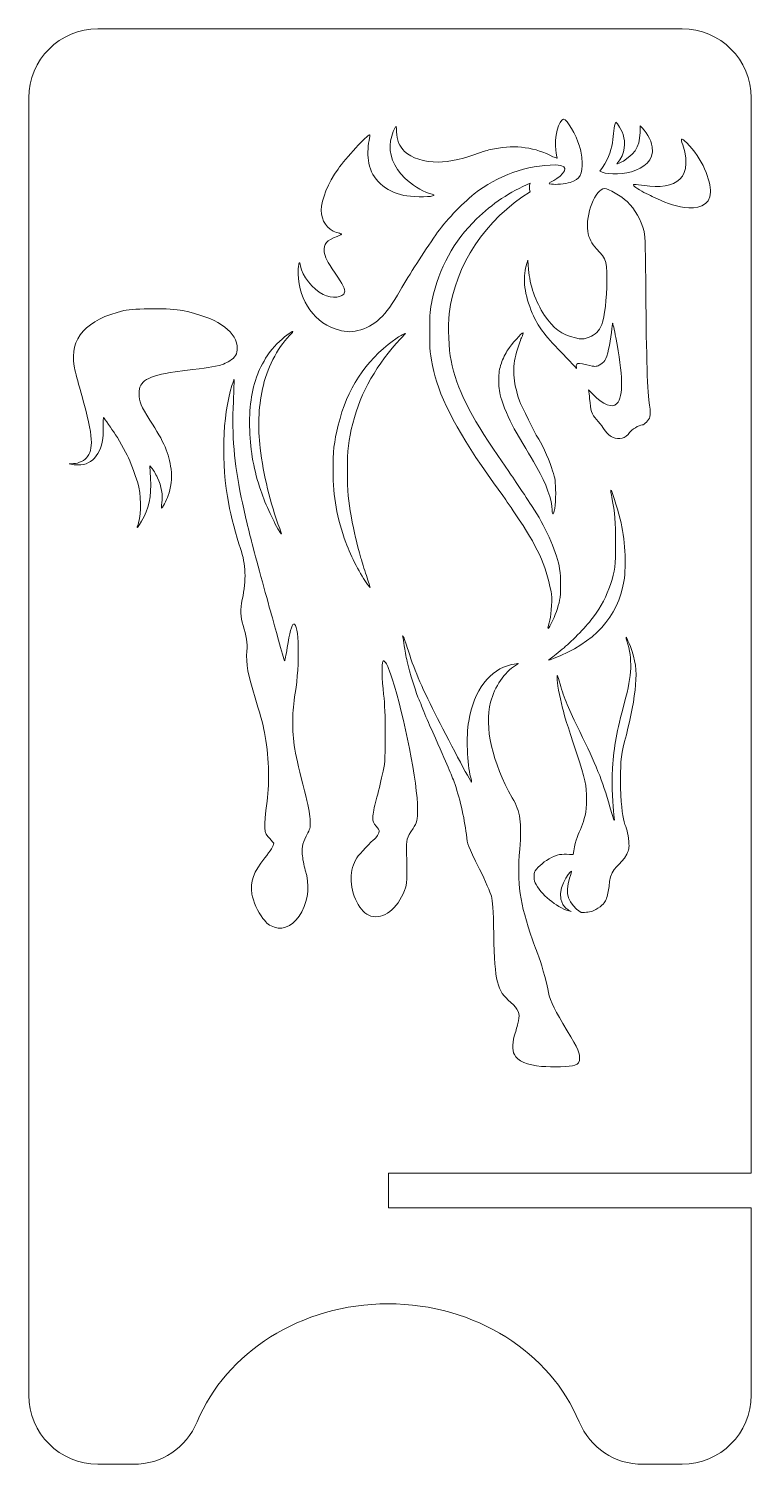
# Model space of a CAD drawing. Header units: millimetres. Extents: x -328 to 276, y -219 to 45.
# Drawn here: x -241.1 to -157.6, y -121.2 to 44.8 of the extents above; entities that cross this region are included whole.
import ezdxf

# ---------------------------------------------------------------- set-up
doc = ezdxf.new("R2010")
doc.units = ezdxf.units.MM
doc.header["$MEASUREMENT"] = 0
doc.layers.add('layer 1', color=7, linetype='Continuous')

msp = doc.modelspace()

# ---------------------------------------------------------------- linework, layer by layer
at = {"layer": 'layer 1', "color": 250, "lineweight": 9}
for points, knots in [([(-233.1136, 44.7682), (-210.6167, 44.7682), (-188.1204, 44.7682), (-165.6236, 44.7682), (-165.6236, 44.7682), (-161.2174, 44.7682), (-157.6236, 41.1744), (-157.6236, 36.7682), (-157.6236, 36.7682), (-157.6236, 36.7682), (-157.6236, -87.5432), (-157.6236, -87.5432), (-157.6236, -87.5432), (-157.6236, -87.5432), (-199.5486, -87.5432), (-199.5486, -87.5432), (-199.5486, -87.5432), (-199.5486, -87.5432), (-199.5486, -91.5432), (-199.5486, -91.5432), (-199.5486, -91.5432), (-199.5486, -91.5432), (-157.6236, -91.5432), (-157.6236, -91.5432), (-157.6236, -91.5432), (-157.6236, -98.7555), (-157.6236, -105.9679), (-157.6236, -113.1802), (-157.6236, -113.1802), (-157.6236, -117.5864), (-161.2174, -121.1802), (-165.6236, -121.1802), (-165.6236, -121.1802), (-165.6236, -121.1802), (-170.1313, -121.1802), (-170.1313, -121.1802), (-170.1313, -121.1802), (-173.4274, -121.1802), (-176.2423, -119.3055), (-177.5129, -116.2641), (-177.5129, -116.2641), (-180.8385, -108.3039), (-189.4648, -102.6313), (-199.5836, -102.6313), (-199.5836, -102.6313), (-209.7024, -102.6313), (-218.3287, -108.3039), (-221.6543, -116.2641), (-221.6543, -116.2641), (-222.9249, -119.3055), (-225.7398, -121.1802), (-229.0359, -121.1802), (-229.0359, -121.1802), (-229.0359, -121.1802), (-233.1136, -121.1802), (-233.1136, -121.1802), (-233.1136, -121.1802), (-237.5198, -121.1802), (-241.1136, -117.5864), (-241.1136, -113.1802), (-241.1136, -113.1802), (-241.1136, -63.1998), (-241.1136, -13.2154), (-241.1136, 36.7682), (-241.1136, 36.7682), (-241.1136, 41.1744), (-237.5198, 44.7682), (-233.1136, 44.7682)], [0, 0, 0, 0, 0.05555556, 0.05555556, 0.05555556, 0.05555556, 0.11111111, 0.11111111, 0.11111111, 0.11111111, 0.16666667, 0.16666667, 0.16666667, 0.16666667, 0.22222222, 0.22222222, 0.22222222, 0.22222222, 0.27777778, 0.27777778, 0.27777778, 0.27777778, 0.33333333, 0.33333333, 0.33333333, 0.33333333, 0.38888889, 0.38888889, 0.38888889, 0.38888889, 0.44444444, 0.44444444, 0.44444444, 0.44444444, 0.5, 0.5, 0.5, 0.5, 0.55555556, 0.55555556, 0.55555556, 0.55555556, 0.61111111, 0.61111111, 0.61111111, 0.61111111, 0.66666667, 0.66666667, 0.66666667, 0.66666667, 0.72222222, 0.72222222, 0.72222222, 0.72222222, 0.77777778, 0.77777778, 0.77777778, 0.77777778, 0.83333333, 0.83333333, 0.83333333, 0.83333333, 0.88888889, 0.88888889, 0.88888889, 0.88888889, 1, 1, 1, 1]), ([(-180.2333, 29.0224), (-183.5394, 29.0145), (-186.9695, 27.7901), (-189.6362, 25.6657), (-189.6362, 25.6657), (-191.1121, 24.4901), (-193.0215, 22.4608), (-194.0743, 20.949), (-194.0743, 20.949), (-195.5237, 18.8679), (-197.116, 16.371), (-198.1908, 14.4939), (-198.1908, 14.4939), (-199.884, 11.5366), (-201.1241, 10.3666), (-203.0903, 9.871), (-203.0903, 9.871), (-203.938, 9.6572), (-204.6821, 9.7143), (-205.7107, 10.072), (-205.7107, 10.072), (-208.4131, 11.0119), (-210.1247, 13.8102), (-209.9649, 17.0272), (-209.9649, 17.0272), (-209.9258, 17.812), (-209.799, 17.9608), (-209.6994, 17.3383), (-209.6994, 17.3383), (-209.5156, 16.1889), (-208.3067, 14.6674), (-207.0967, 14.0627), (-207.0967, 14.0627), (-206.0316, 13.5305), (-204.7762, 13.6566), (-204.6117, 14.3122), (-204.6117, 14.3122), (-204.53, 14.6373), (-204.7758, 15.1271), (-205.7226, 16.5268), (-205.7226, 16.5268), (-206.6391, 17.8817), (-206.8867, 18.3754), (-206.9599, 18.9931), (-206.9599, 18.9931), (-207.0654, 19.8838), (-206.7158, 20.3011), (-205.4875, 20.7504), (-205.4875, 20.7504), (-205.1108, 20.8882), (-204.8995, 21.0131), (-204.9904, 21.0441), (-204.9904, 21.0441), (-205.0775, 21.0738), (-205.3229, 21.1516), (-205.5358, 21.2171), (-205.5358, 21.2171), (-206.622, 21.5506), (-207.3108, 22.5481), (-207.3108, 23.7876), (-207.3108, 23.7876), (-207.3108, 24.9884), (-206.4983, 26.9889), (-205.3765, 28.5505), (-205.3765, 28.5505), (-204.5006, 29.7696), (-201.9806, 32.5049), (-201.7332, 32.5049), (-201.7332, 32.5049), (-201.6828, 32.5049), (-201.7053, 32.2083), (-201.783, 31.8457), (-201.783, 31.8457), (-201.9534, 31.0515), (-201.9702, 29.9957), (-201.8249, 29.2234), (-201.8249, 29.2234), (-201.4797, 27.3897), (-199.909, 25.947), (-197.7627, 25.4924), (-197.7627, 25.4924), (-196.9952, 25.3298), (-194.906, 25.2933), (-194.4434, 25.4344), (-194.4434, 25.4344), (-194.1568, 25.5219), (-194.176, 25.5351), (-194.918, 25.7627), (-194.918, 25.7627), (-195.7065, 26.0045), (-196.8855, 26.7527), (-197.6532, 27.4983), (-197.6532, 27.4983), (-198.9547, 28.7623), (-199.5591, 30.3477), (-199.3021, 31.8236), (-199.3021, 31.8236), (-199.1911, 32.4609), (-198.8045, 33.4543), (-198.6676, 33.454), (-198.6676, 33.454), (-198.6357, 33.454), (-198.6068, 33.1811), (-198.6035, 32.8476), (-198.6035, 32.8476), (-198.5939, 31.9047), (-198.2978, 31.1771), (-197.6836, 30.5881), (-197.6836, 30.5881), (-196.8829, 29.8204), (-195.4018, 29.3463), (-193.7927, 29.3427), (-193.7927, 29.3427), (-192.6206, 29.3399), (-190.4374, 29.8296), (-189.1383, 30.3865), (-189.1383, 30.3865), (-188.8943, 30.4911), (-188.2676, 30.6763), (-187.7457, 30.7981), (-187.7457, 30.7981), (-185.2842, 31.3723), (-182.9508, 31.1511), (-180.9129, 30.1503), (-180.9129, 30.1503), (-180.3578, 29.8777), (-180.009, 29.7551), (-180.0434, 29.8447), (-180.0434, 29.8447), (-180.0749, 29.9269), (-180.151, 30.318), (-180.2124, 30.7137), (-180.2124, 30.7137), (-180.4349, 32.1475), (-179.8893, 34.2979), (-179.3031, 34.2979), (-179.3031, 34.2979), (-178.9268, 34.2979), (-177.882, 32.5285), (-177.4658, 31.1866), (-177.4658, 31.1866), (-177.3399, 30.7805), (-177.2096, 30.0104), (-177.1763, 29.4753), (-177.1763, 29.4753), (-177.0812, 27.9485), (-177.4085, 27.356), (-178.5401, 27.0063), (-178.5401, 27.0063), (-179.092, 26.8357), (-180.2415, 26.7259), (-180.6899, 26.8009), (-180.6899, 26.8009), (-180.6899, 26.8009), (-180.9643, 26.8468), (-180.9643, 26.8468), (-180.9643, 26.8468), (-180.9083, 27.0498), (-180.6318, 27.1218), (-180.4538, 27.2173), (-180.4538, 27.2173), (-179.4489, 27.7564), (-178.2442, 29.0271), (-180.2333, 29.0224)], [0, 0, 0, 0, 0.02380952, 0.02380952, 0.02380952, 0.02380952, 0.04761905, 0.04761905, 0.04761905, 0.04761905, 0.07142857, 0.07142857, 0.07142857, 0.07142857, 0.0952381, 0.0952381, 0.0952381, 0.0952381, 0.11904762, 0.11904762, 0.11904762, 0.11904762, 0.14285714, 0.14285714, 0.14285714, 0.14285714, 0.16666667, 0.16666667, 0.16666667, 0.16666667, 0.19047619, 0.19047619, 0.19047619, 0.19047619, 0.21428571, 0.21428571, 0.21428571, 0.21428571, 0.23809524, 0.23809524, 0.23809524, 0.23809524, 0.26190476, 0.26190476, 0.26190476, 0.26190476, 0.28571429, 0.28571429, 0.28571429, 0.28571429, 0.30952381, 0.30952381, 0.30952381, 0.30952381, 0.33333333, 0.33333333, 0.33333333, 0.33333333, 0.35714286, 0.35714286, 0.35714286, 0.35714286, 0.38095238, 0.38095238, 0.38095238, 0.38095238, 0.4047619, 0.4047619, 0.4047619, 0.4047619, 0.42857143, 0.42857143, 0.42857143, 0.42857143, 0.45238095, 0.45238095, 0.45238095, 0.45238095, 0.47619048, 0.47619048, 0.47619048, 0.47619048, 0.5, 0.5, 0.5, 0.5, 0.52380952, 0.52380952, 0.52380952, 0.52380952, 0.54761905, 0.54761905, 0.54761905, 0.54761905, 0.57142857, 0.57142857, 0.57142857, 0.57142857, 0.5952381, 0.5952381, 0.5952381, 0.5952381, 0.61904762, 0.61904762, 0.61904762, 0.61904762, 0.64285714, 0.64285714, 0.64285714, 0.64285714, 0.66666667, 0.66666667, 0.66666667, 0.66666667, 0.69047619, 0.69047619, 0.69047619, 0.69047619, 0.71428571, 0.71428571, 0.71428571, 0.71428571, 0.73809524, 0.73809524, 0.73809524, 0.73809524, 0.76190476, 0.76190476, 0.76190476, 0.76190476, 0.78571429, 0.78571429, 0.78571429, 0.78571429, 0.80952381, 0.80952381, 0.80952381, 0.80952381, 0.83333333, 0.83333333, 0.83333333, 0.83333333, 0.85714286, 0.85714286, 0.85714286, 0.85714286, 0.88095238, 0.88095238, 0.88095238, 0.88095238, 0.9047619, 0.9047619, 0.9047619, 0.9047619, 0.92857143, 0.92857143, 0.92857143, 0.92857143, 0.95238095, 0.95238095, 0.95238095, 0.95238095, 1, 1, 1, 1]), ([(-175.1269, 28.2861), (-173.2456, 30.5313), (-173.7371, 32.9496), (-173.2887, 33.9815), (-173.2887, 33.9815), (-173.2685, 34.0279), (-171.0856, 31.6583), (-173.1408, 29.1321), (-173.1408, 29.1321), (-173.1133, 29.1321), (-172.7781, 29.2724), (-172.3958, 29.4439), (-172.3958, 29.4439), (-170.7349, 30.6199), (-170.4498, 31.3075), (-170.449, 33.5482), (-170.449, 33.5482), (-169.8523, 32.9771), (-169.1776, 31.9276), (-169.0668, 31.1198), (-169.0668, 31.1198), (-168.6274, 27.9126), (-173.9044, 27.5928), (-175.1269, 28.2861)], [0, 0, 0, 0, 0.14285714, 0.14285714, 0.14285714, 0.14285714, 0.28571429, 0.28571429, 0.28571429, 0.28571429, 0.42857143, 0.42857143, 0.42857143, 0.42857143, 0.57142857, 0.57142857, 0.57142857, 0.57142857, 0.71428571, 0.71428571, 0.71428571, 0.71428571, 1, 1, 1, 1]), ([(-165.3248, 24.0889), (-166.6571, 24.2741), (-167.7272, 24.7432), (-168.9172, 25.295), (-168.9172, 25.295), (-169.6827, 25.6499), (-172.4651, 27.0537), (-170.6388, 26.7281), (-170.6388, 26.7281), (-167.0793, 26.0935), (-164.0925, 26.8272), (-165.5369, 31.3383), (-165.5369, 31.3383), (-165.8494, 32.1121), (-165.7305, 32.2061), (-165.081, 31.5816), (-165.081, 31.5816), (-163.2479, 29.8191), (-162.3189, 27.1696), (-162.3189, 25.8634), (-162.3189, 25.8634), (-162.3189, 24.2512), (-164.0392, 23.91), (-165.3248, 24.0889)], [0, 0, 0, 0, 0.14285714, 0.14285714, 0.14285714, 0.14285714, 0.28571429, 0.28571429, 0.28571429, 0.28571429, 0.42857143, 0.42857143, 0.42857143, 0.42857143, 0.57142857, 0.57142857, 0.57142857, 0.57142857, 0.71428571, 0.71428571, 0.71428571, 0.71428571, 1, 1, 1, 1]), ([(-181.1228, -24.4753), (-181.1228, -24.4318), (-181.0246, -24.0402), (-180.9076, -23.6051), (-180.9076, -23.6051), (-180.7037, -22.8473), (-180.6132, -20.957), (-180.7498, -20.3074), (-180.7498, -20.3074), (-181.4401, -17.0239), (-182.2921, -15.1749), (-184.892, -11.3179), (-184.892, -11.3179), (-185.5567, -10.3317), (-186.2033, -9.382), (-186.3288, -9.2074), (-186.3288, -9.2074), (-186.3288, -9.2074), (-187.3931, -7.7308), (-187.3931, -7.7308), (-187.3931, -7.7308), (-191.3308, -2.2717), (-193.6061, 1.9724), (-194.2909, 5.1354), (-194.2909, 5.1354), (-194.7517, 7.2644), (-194.7837, 7.5692), (-194.7829, 9.8289), (-194.7829, 9.8289), (-194.7829, 11.9114), (-194.7582, 12.2063), (-194.4898, 13.4419), (-194.4898, 13.4419), (-193.6936, 17.1062), (-192.0068, 20.182), (-189.366, 22.7848), (-189.366, 22.7848), (-187.6191, 24.5065), (-185.4646, 25.9364), (-183.1782, 26.906), (-183.1782, 26.906), (-183.2859, 26.586), (-183.3047, 26.2503), (-183.1813, 25.9142), (-183.1813, 25.9142), (-188.2977, 22.7394), (-191.8718, 17.3995), (-192.5223, 11.8274), (-192.5223, 11.8274), (-192.6916, 10.3778), (-192.59, 7.6706), (-192.3188, 6.4011), (-192.3188, 6.4011), (-191.6231, 3.1445), (-190.0916, 0.0362), (-186.9145, -4.5678), (-186.9145, -4.5678), (-186.9145, -4.5678), (-185.6299, -6.4304), (-185.6299, -6.4304), (-185.6299, -6.4304), (-185.093, -7.2101), (-183.0227, -10.3159), (-182.6532, -10.896), (-182.6532, -10.896), (-181.2623, -13.0798), (-180.0291, -15.9733), (-179.7656, -17.6711), (-179.7656, -17.6711), (-179.6161, -18.6353), (-179.6151, -20.5839), (-179.7656, -21.306), (-179.7656, -21.306), (-179.9194, -22.052), (-180.3079, -23.1345), (-180.7026, -23.9164), (-180.7026, -23.9164), (-180.9985, -24.5026), (-181.131, -24.678), (-181.1246, -24.4753), (-181.1246, -24.4753), (-181.1246, -24.4753), (-181.1228, -24.4753), (-181.1228, -24.4753)], [0, 0, 0, 0, 0.04545455, 0.04545455, 0.04545455, 0.04545455, 0.09090909, 0.09090909, 0.09090909, 0.09090909, 0.13636364, 0.13636364, 0.13636364, 0.13636364, 0.18181818, 0.18181818, 0.18181818, 0.18181818, 0.22727273, 0.22727273, 0.22727273, 0.22727273, 0.27272727, 0.27272727, 0.27272727, 0.27272727, 0.31818182, 0.31818182, 0.31818182, 0.31818182, 0.36363636, 0.36363636, 0.36363636, 0.36363636, 0.40909091, 0.40909091, 0.40909091, 0.40909091, 0.45454545, 0.45454545, 0.45454545, 0.45454545, 0.5, 0.5, 0.5, 0.5, 0.54545455, 0.54545455, 0.54545455, 0.54545455, 0.59090909, 0.59090909, 0.59090909, 0.59090909, 0.63636364, 0.63636364, 0.63636364, 0.63636364, 0.68181818, 0.68181818, 0.68181818, 0.68181818, 0.72727273, 0.72727273, 0.72727273, 0.72727273, 0.77272727, 0.77272727, 0.77272727, 0.77272727, 0.81818182, 0.81818182, 0.81818182, 0.81818182, 0.86363636, 0.86363636, 0.86363636, 0.86363636, 0.90909091, 0.90909091, 0.90909091, 0.90909091, 1, 1, 1, 1]), ([(-173.6658, -2.4486), (-174.0492, -2.2827), (-174.3362, -1.9934), (-174.7738, -1.3316), (-174.7738, -1.3316), (-174.9151, -1.1179), (-175.2431, -0.704), (-175.5027, -0.4117), (-175.5027, -0.4117), (-176.0687, 0.2256), (-176.1828, 0.5744), (-176.2998, 2.0244), (-176.2998, 2.0244), (-176.3312, 2.4135), (-176.3655, 2.7407), (-176.422, 3.0379), (-176.422, 3.0379), (-176.2784, 2.8652), (-176.1297, 2.7011), (-175.9788, 2.5517), (-175.9788, 2.5517), (-174.6841, 1.2698), (-173.6788, 0.87), (-173.1543, 1.4284), (-173.1543, 1.4284), (-172.3935, 2.2382), (-172.4333, 4.8165), (-173.2718, 9.0561), (-173.2718, 9.0561), (-173.4577, 9.9959), (-173.6258, 10.7489), (-173.6453, 10.7293), (-173.6453, 10.7293), (-173.6648, 10.7098), (-173.7261, 10.2256), (-173.7815, 9.6534), (-173.7815, 9.6534), (-173.9091, 8.3348), (-174.2613, 6.8609), (-174.5538, 6.4215), (-174.5538, 6.4215), (-174.6782, 6.2346), (-174.9657, 5.9908), (-175.1926, 5.8796), (-175.1926, 5.8796), (-175.6019, 5.6792), (-175.6134, 5.6794), (-176.6114, 5.9059), (-176.6114, 5.9059), (-177.4733, 6.1016), (-177.6387, 6.1131), (-177.765, 5.9868), (-177.765, 5.9868), (-177.8534, 5.8984), (-177.86, 5.716), (-177.8034, 5.4745), (-177.8034, 5.4745), (-178.2402, 5.9723), (-178.8122, 6.5722), (-179.5662, 7.3503), (-179.5662, 7.3503), (-181.6407, 9.491), (-182.2244, 10.2792), (-182.9224, 11.8822), (-182.9224, 11.8822), (-183.8166, 13.936), (-184.0755, 15.9494), (-183.628, 17.37), (-183.628, 17.37), (-183.628, 17.37), (-183.4287, 18.0028), (-183.4287, 18.0028), (-183.4287, 18.0028), (-183.4287, 18.0028), (-183.3543, 16.9333), (-183.3543, 16.9333), (-183.3543, 16.9333), (-183.2295, 15.1414), (-182.5754, 13.262), (-181.5056, 11.6219), (-181.5056, 11.6219), (-180.5353, 10.1342), (-179.5402, 9.4111), (-177.9353, 9.0275), (-177.9353, 9.0275), (-177.244, 8.8622), (-177.155, 8.8621), (-176.591, 9.0259), (-176.591, 9.0259), (-175.9042, 9.2256), (-175.3278, 9.6804), (-175.0355, 10.2534), (-175.0355, 10.2534), (-174.6577, 10.994), (-174.4019, 12.6619), (-174.3215, 14.9092), (-174.3215, 14.9092), (-174.2202, 17.7388), (-174.3255, 18.1357), (-175.4932, 19.3343), (-175.4932, 19.3343), (-176.1026, 19.9598), (-176.373, 20.4976), (-176.5104, 21.3578), (-176.5104, 21.3578), (-176.8157, 23.2692), (-175.6253, 26.282), (-174.5647, 26.282), (-174.5647, 26.282), (-174.1215, 26.282), (-172.6396, 25.4255), (-171.9767, 24.7863), (-171.9767, 24.7863), (-171.0067, 23.8508), (-170.3694, 22.7313), (-170.0062, 21.3249), (-170.0062, 21.3249), (-169.8877, 20.8661), (-169.8463, 19.411), (-169.8083, 14.3639), (-169.8083, 14.3639), (-169.7514, 6.7967), (-169.6157, 2.5347), (-169.3911, 1.2581), (-169.3911, 1.2581), (-169.2678, 0.557), (-169.2554, 0.2345), (-169.3398, -0.079), (-169.3398, -0.079), (-169.4527, -0.4983), (-169.9634, -1.0348), (-170.2497, -1.0348), (-170.2497, -1.0348), (-170.5784, -1.0348), (-171.4622, -1.5822), (-171.6869, -1.925), (-171.6869, -1.925), (-172.1298, -2.6006), (-172.8652, -2.7953), (-173.6658, -2.4488), (-173.6658, -2.4488), (-173.6658, -2.4488), (-173.6658, -2.4486), (-173.6658, -2.4486)], [0, 0, 0, 0, 0.02702703, 0.02702703, 0.02702703, 0.02702703, 0.05405405, 0.05405405, 0.05405405, 0.05405405, 0.08108108, 0.08108108, 0.08108108, 0.08108108, 0.10810811, 0.10810811, 0.10810811, 0.10810811, 0.13513514, 0.13513514, 0.13513514, 0.13513514, 0.16216216, 0.16216216, 0.16216216, 0.16216216, 0.18918919, 0.18918919, 0.18918919, 0.18918919, 0.21621622, 0.21621622, 0.21621622, 0.21621622, 0.24324324, 0.24324324, 0.24324324, 0.24324324, 0.27027027, 0.27027027, 0.27027027, 0.27027027, 0.2972973, 0.2972973, 0.2972973, 0.2972973, 0.32432432, 0.32432432, 0.32432432, 0.32432432, 0.35135135, 0.35135135, 0.35135135, 0.35135135, 0.37837838, 0.37837838, 0.37837838, 0.37837838, 0.40540541, 0.40540541, 0.40540541, 0.40540541, 0.43243243, 0.43243243, 0.43243243, 0.43243243, 0.45945946, 0.45945946, 0.45945946, 0.45945946, 0.48648649, 0.48648649, 0.48648649, 0.48648649, 0.51351351, 0.51351351, 0.51351351, 0.51351351, 0.54054054, 0.54054054, 0.54054054, 0.54054054, 0.56756757, 0.56756757, 0.56756757, 0.56756757, 0.59459459, 0.59459459, 0.59459459, 0.59459459, 0.62162162, 0.62162162, 0.62162162, 0.62162162, 0.64864865, 0.64864865, 0.64864865, 0.64864865, 0.67567568, 0.67567568, 0.67567568, 0.67567568, 0.7027027, 0.7027027, 0.7027027, 0.7027027, 0.72972973, 0.72972973, 0.72972973, 0.72972973, 0.75675676, 0.75675676, 0.75675676, 0.75675676, 0.78378378, 0.78378378, 0.78378378, 0.78378378, 0.81081081, 0.81081081, 0.81081081, 0.81081081, 0.83783784, 0.83783784, 0.83783784, 0.83783784, 0.86486486, 0.86486486, 0.86486486, 0.86486486, 0.89189189, 0.89189189, 0.89189189, 0.89189189, 0.91891892, 0.91891892, 0.91891892, 0.91891892, 0.94594595, 0.94594595, 0.94594595, 0.94594595, 1, 1, 1, 1]), ([(-228.5763, -12.8536), (-228.5763, -12.8391), (-228.5082, -12.6065), (-228.4262, -12.3366), (-228.4262, -12.3366), (-228.0829, -11.2053), (-228.1289, -9.0385), (-228.5245, -7.712), (-228.5245, -7.712), (-228.8518, -6.6143), (-229.3493, -5.32), (-229.7541, -4.5135), (-229.7541, -4.5135), (-230.1625, -3.6997), (-231.1877, -1.9203), (-231.3142, -1.8057), (-231.3142, -1.8057), (-231.3461, -1.7766), (-231.6033, -1.4083), (-231.8854, -0.987), (-231.8854, -0.987), (-232.1676, -0.5658), (-232.4286, -0.2024), (-232.4655, -0.1795), (-232.4655, -0.1795), (-232.5022, -0.1566), (-232.5166, -0.6511), (-232.497, -1.2784), (-232.497, -1.2784), (-232.418, -3.8224), (-233.398, -5.4696), (-235.0954, -5.6454), (-235.0954, -5.6454), (-235.4261, -5.6796), (-235.8627, -5.6651), (-236.0657, -5.6131), (-236.0657, -5.6131), (-236.0657, -5.6131), (-236.4349, -5.5187), (-236.4349, -5.5187), (-236.4349, -5.5187), (-236.4349, -5.5187), (-235.9562, -5.5079), (-235.9562, -5.5079), (-235.9562, -5.5079), (-235.3418, -5.494), (-234.6031, -5.1204), (-234.306, -4.6732), (-234.306, -4.6732), (-233.5476, -3.5315), (-233.7227, -2.0548), (-235.2548, 3.3284), (-235.2548, 3.3284), (-235.5219, 4.2669), (-235.7962, 5.3545), (-235.8643, 5.7455), (-235.8643, 5.7455), (-236.4258, 8.9703), (-234.4655, 11.162), (-230.1066, 12.1825), (-230.1066, 12.1825), (-228.9052, 12.4638), (-224.6184, 12.4703), (-223.3326, 12.1928), (-223.3326, 12.1928), (-219.4366, 11.3518), (-217.3267, 9.9889), (-217.0409, 8.1284), (-217.0409, 8.1284), (-216.9315, 7.4166), (-217.1431, 6.8829), (-217.6814, 6.5125), (-217.6814, 6.5125), (-218.1696, 6.1767), (-218.6881, 5.9348), (-219.0967, 5.8522), (-219.0967, 5.8522), (-220.3391, 5.6011), (-220.8294, 5.5284), (-224.2003, 5.0953), (-224.2003, 5.0953), (-225.8158, 4.8877), (-226.8517, 4.6089), (-227.5079, 4.2052), (-227.5079, 4.2052), (-228.1368, 3.8182), (-228.3664, 3.385), (-228.3664, 2.5855), (-228.3664, 2.5855), (-228.3664, 1.6578), (-228.1462, 1.1208), (-227.1143, -0.4673), (-227.1143, -0.4673), (-225.4718, -2.9952), (-224.8938, -4.3347), (-224.6679, -6.1366), (-224.6679, -6.1366), (-224.5452, -7.115), (-224.6786, -8.3906), (-224.9886, -9.2069), (-224.9886, -9.2069), (-225.1897, -9.7361), (-225.7241, -10.7072), (-225.781, -10.647), (-225.781, -10.647), (-225.799, -10.628), (-225.7727, -10.3543), (-225.7222, -10.0388), (-225.7222, -10.0388), (-225.5825, -9.1642), (-225.7702, -8.1175), (-226.2435, -7.1319), (-226.2435, -7.1319), (-226.4663, -6.6678), (-226.7508, -6.1695), (-226.8756, -6.0244), (-226.8756, -6.0244), (-226.8756, -6.0244), (-227.1026, -5.7608), (-227.1026, -5.7608), (-227.1026, -5.7608), (-227.1026, -5.7608), (-227.0359, -7.1846), (-227.0359, -7.1846), (-227.0359, -7.1846), (-226.9335, -9.3676), (-227.2155, -10.7248), (-228.0707, -12.1644), (-228.0707, -12.1644), (-228.4329, -12.7739), (-228.5815, -12.9766), (-228.5762, -12.8536), (-228.5762, -12.8536), (-228.5762, -12.8536), (-228.5763, -12.8536), (-228.5763, -12.8536)], [0, 0, 0, 0, 0.02857143, 0.02857143, 0.02857143, 0.02857143, 0.05714286, 0.05714286, 0.05714286, 0.05714286, 0.08571429, 0.08571429, 0.08571429, 0.08571429, 0.11428571, 0.11428571, 0.11428571, 0.11428571, 0.14285714, 0.14285714, 0.14285714, 0.14285714, 0.17142857, 0.17142857, 0.17142857, 0.17142857, 0.2, 0.2, 0.2, 0.2, 0.22857143, 0.22857143, 0.22857143, 0.22857143, 0.25714286, 0.25714286, 0.25714286, 0.25714286, 0.28571429, 0.28571429, 0.28571429, 0.28571429, 0.31428571, 0.31428571, 0.31428571, 0.31428571, 0.34285714, 0.34285714, 0.34285714, 0.34285714, 0.37142857, 0.37142857, 0.37142857, 0.37142857, 0.4, 0.4, 0.4, 0.4, 0.42857143, 0.42857143, 0.42857143, 0.42857143, 0.45714286, 0.45714286, 0.45714286, 0.45714286, 0.48571429, 0.48571429, 0.48571429, 0.48571429, 0.51428571, 0.51428571, 0.51428571, 0.51428571, 0.54285714, 0.54285714, 0.54285714, 0.54285714, 0.57142857, 0.57142857, 0.57142857, 0.57142857, 0.6, 0.6, 0.6, 0.6, 0.62857143, 0.62857143, 0.62857143, 0.62857143, 0.65714286, 0.65714286, 0.65714286, 0.65714286, 0.68571429, 0.68571429, 0.68571429, 0.68571429, 0.71428571, 0.71428571, 0.71428571, 0.71428571, 0.74285714, 0.74285714, 0.74285714, 0.74285714, 0.77142857, 0.77142857, 0.77142857, 0.77142857, 0.8, 0.8, 0.8, 0.8, 0.82857143, 0.82857143, 0.82857143, 0.82857143, 0.85714286, 0.85714286, 0.85714286, 0.85714286, 0.88571429, 0.88571429, 0.88571429, 0.88571429, 0.91428571, 0.91428571, 0.91428571, 0.91428571, 0.94285714, 0.94285714, 0.94285714, 0.94285714, 1, 1, 1, 1]), ([(-212.0605, -13.4838), (-212.7423, -12.4174), (-213.7486, -10.2357), (-214.2989, -8.6304), (-214.2989, -8.6304), (-215.0822, -6.3455), (-215.4999, -4.0779), (-215.5818, -1.6658), (-215.5818, -1.6658), (-215.6695, 0.9193), (-215.3925, 2.8775), (-214.6593, 4.8552), (-214.6593, 4.8552), (-214.4537, 5.4101), (-213.8021, 6.6408), (-213.4229, 7.1906), (-213.4229, 7.1906), (-212.9871, 7.8225), (-211.9514, 8.8674), (-211.2906, 9.342), (-211.2906, 9.342), (-210.4608, 9.9379), (-210.3596, 9.9198), (-210.9786, 9.286), (-210.9786, 9.286), (-212.4166, 7.8135), (-213.6328, 5.4206), (-214.0999, 3.1441), (-214.0999, 3.1441), (-214.5794, 0.8072), (-214.6568, -1.2323), (-214.361, -3.7371), (-214.361, -3.7371), (-213.9996, -6.7977), (-213.2157, -10.0289), (-212.1104, -13.0143), (-212.1104, -13.0143), (-211.8702, -13.6631), (-211.8551, -13.8051), (-212.0605, -13.4838)], [0, 0, 0, 0, 0.09090909, 0.09090909, 0.09090909, 0.09090909, 0.18181818, 0.18181818, 0.18181818, 0.18181818, 0.27272727, 0.27272727, 0.27272727, 0.27272727, 0.36363636, 0.36363636, 0.36363636, 0.36363636, 0.45454545, 0.45454545, 0.45454545, 0.45454545, 0.54545455, 0.54545455, 0.54545455, 0.54545455, 0.63636364, 0.63636364, 0.63636364, 0.63636364, 0.72727273, 0.72727273, 0.72727273, 0.72727273, 0.81818182, 0.81818182, 0.81818182, 0.81818182, 1, 1, 1, 1]), ([(-201.956, -19.4654), (-202.7399, -18.4328), (-203.8759, -16.2453), (-204.4618, -14.6402), (-204.4618, -14.6402), (-205.5041, -11.785), (-205.9397, -9.3658), (-205.9524, -6.3608), (-205.9524, -6.3608), (-205.962, -4.0997), (-205.8452, -3.0719), (-205.3478, -1.0416), (-205.3478, -1.0416), (-204.3343, 3.0949), (-202.2081, 6.3525), (-198.9787, 8.7164), (-198.9787, 8.7164), (-198.6016, 8.9924), (-198.1032, 9.313), (-197.8712, 9.4288), (-197.8712, 9.4288), (-197.4551, 9.6365), (-197.4587, 9.6295), (-198.1429, 8.9167), (-198.1429, 8.9167), (-200.8412, 6.1052), (-202.7556, 2.7211), (-203.6734, -0.8596), (-203.6734, -0.8596), (-204.1742, -2.8134), (-204.2987, -3.9254), (-204.295, -6.4135), (-204.295, -6.4135), (-204.291, -8.6073), (-204.1764, -10.0049), (-203.8728, -11.5288), (-203.8728, -11.5288), (-203.4693, -13.5536), (-203.1649, -14.9338), (-203.0352, -15.3257), (-203.0352, -15.3257), (-202.9585, -15.5578), (-202.8187, -16.0489), (-202.7246, -16.4172), (-202.7246, -16.4172), (-202.6305, -16.7854), (-202.3486, -17.6991), (-202.0983, -18.4475), (-202.0983, -18.4475), (-201.8479, -19.1959), (-201.655, -19.8082), (-201.6695, -19.8082), (-201.6695, -19.8082), (-201.6838, -19.8082), (-201.8129, -19.654), (-201.956, -19.4654)], [0, 0, 0, 0, 0.06666667, 0.06666667, 0.06666667, 0.06666667, 0.13333333, 0.13333333, 0.13333333, 0.13333333, 0.2, 0.2, 0.2, 0.2, 0.26666667, 0.26666667, 0.26666667, 0.26666667, 0.33333333, 0.33333333, 0.33333333, 0.33333333, 0.4, 0.4, 0.4, 0.4, 0.46666667, 0.46666667, 0.46666667, 0.46666667, 0.53333333, 0.53333333, 0.53333333, 0.53333333, 0.6, 0.6, 0.6, 0.6, 0.66666667, 0.66666667, 0.66666667, 0.66666667, 0.73333333, 0.73333333, 0.73333333, 0.73333333, 0.8, 0.8, 0.8, 0.8, 0.86666667, 0.86666667, 0.86666667, 0.86666667, 1, 1, 1, 1]), ([(-180.6269, -10.8693), (-180.6269, -9.7683), (-181.3422, -7.7725), (-182.3941, -5.9389), (-182.3941, -5.9389), (-182.8211, -5.1947), (-183.7147, -3.6805), (-184.7905, -1.8783), (-184.7905, -1.8783), (-185.4029, -0.8524), (-186.0879, 0.6762), (-186.4446, 1.8131), (-186.4446, 1.8131), (-186.7482, 2.7808), (-186.7923, 3.067), (-186.7945, 4.0807), (-186.7945, 4.0807), (-186.7945, 5.0811), (-186.7562, 5.3598), (-186.5005, 6.1039), (-186.5005, 6.1039), (-186.3375, 6.5786), (-186.0053, 7.2648), (-185.7622, 7.6288), (-185.7622, 7.6288), (-185.3017, 8.3184), (-184.1476, 9.6179), (-183.9956, 9.6179), (-183.9956, 9.6179), (-183.9475, 9.6179), (-184.0271, 9.3576), (-184.173, 9.0393), (-184.173, 9.0393), (-184.3187, 8.7211), (-184.5771, 7.9737), (-184.7472, 7.3784), (-184.7472, 7.3784), (-185.2676, 5.5579), (-185.1742, 4.0311), (-184.4044, 1.7712), (-184.4044, 1.7712), (-184.2169, 1.2208), (-182.5505, -2.1493), (-182.313, -2.4584), (-182.313, -2.4584), (-182.0039, -2.8607), (-181.0713, -4.8869), (-180.7111, -5.9389), (-180.7111, -5.9389), (-180.3219, -7.0752), (-180.2725, -7.3342), (-180.2279, -8.4738), (-180.2279, -8.4738), (-180.1787, -9.7317), (-180.3351, -11.2027), (-180.5308, -11.3237), (-180.5308, -11.3237), (-180.5836, -11.3564), (-180.6269, -11.1519), (-180.6269, -10.8693)], [0, 0, 0, 0, 0.0625, 0.0625, 0.0625, 0.0625, 0.125, 0.125, 0.125, 0.125, 0.1875, 0.1875, 0.1875, 0.1875, 0.25, 0.25, 0.25, 0.25, 0.3125, 0.3125, 0.3125, 0.3125, 0.375, 0.375, 0.375, 0.375, 0.4375, 0.4375, 0.4375, 0.4375, 0.5, 0.5, 0.5, 0.5, 0.5625, 0.5625, 0.5625, 0.5625, 0.625, 0.625, 0.625, 0.625, 0.6875, 0.6875, 0.6875, 0.6875, 0.75, 0.75, 0.75, 0.75, 0.8125, 0.8125, 0.8125, 0.8125, 0.875, 0.875, 0.875, 0.875, 1, 1, 1, 1]), ([(-212.7152, -59.1095), (-213.3069, -58.8899), (-213.5943, -58.6715), (-214.0504, -58.0945), (-214.0504, -58.0945), (-214.6483, -57.3381), (-215.2058, -56.097), (-215.3249, -55.2574), (-215.3249, -55.2574), (-215.5345, -53.7795), (-215.1679, -52.7536), (-213.8324, -51.0804), (-213.8324, -51.0804), (-213.1939, -50.2805), (-212.7952, -49.631), (-212.7952, -49.391), (-212.7952, -49.391), (-212.7952, -49.3574), (-213.0063, -49.1157), (-213.2643, -48.8541), (-213.2643, -48.8541), (-213.9541, -48.1544), (-213.9859, -47.7021), (-213.568, -44.5409), (-213.568, -44.5409), (-213.2668, -42.2632), (-213.3851, -39.0305), (-213.8592, -36.5779), (-213.8592, -36.5779), (-214.0084, -35.8061), (-214.52, -33.9385), (-214.9571, -32.5701), (-214.9571, -32.5701), (-215.7737, -30.013), (-216.0262, -28.5797), (-215.9051, -27.1882), (-215.9051, -27.1882), (-215.8255, -26.2728), (-215.9551, -25.3946), (-216.346, -24.1997), (-216.346, -24.1997), (-216.6621, -23.2338), (-216.6884, -22.3773), (-216.4384, -21.1957), (-216.4384, -21.1957), (-215.9529, -18.9017), (-216.0139, -17.1954), (-216.6484, -15.3193), (-216.6484, -15.3193), (-217.1021, -13.9777), (-217.7938, -11.3796), (-218.0085, -10.2104), (-218.0085, -10.2104), (-218.8901, -5.4113), (-218.7453, -0.1007), (-217.634, 3.5337), (-217.634, 3.5337), (-217.5131, 3.929), (-217.401, 4.2375), (-217.3848, 4.2193), (-217.3848, 4.2193), (-217.3689, 4.2011), (-217.406, 3.0471), (-217.4675, 1.6549), (-217.4675, 1.6549), (-217.645, -2.3551), (-217.3988, -5.3361), (-216.5529, -9.4194), (-216.5529, -9.4194), (-216.2409, -10.9251), (-215.6139, -13.5955), (-215.228, -15.0621), (-215.228, -15.0621), (-214.8094, -16.6526), (-213.4408, -21.6588), (-212.9646, -23.3415), (-212.9646, -23.3415), (-212.856, -23.7251), (-211.6302, -28.1646), (-211.5512, -28.2944), (-211.5512, -28.2944), (-211.5173, -28.3501), (-211.3772, -27.6664), (-211.2398, -26.7751), (-211.2398, -26.7751), (-210.979, -25.0839), (-210.7203, -24.1216), (-210.5084, -24.054), (-210.5084, -24.054), (-209.8788, -23.8532), (-209.7646, -28.7218), (-210.3209, -32.0427), (-210.3209, -32.0427), (-210.5183, -33.2205), (-210.5974, -34.0903), (-210.604, -35.1541), (-210.604, -35.1541), (-210.6191, -37.5765), (-210.39, -38.9656), (-209.2563, -43.328), (-209.2563, -43.328), (-208.8218, -44.9999), (-208.6521, -45.8588), (-208.6103, -46.5976), (-208.6103, -46.5976), (-208.5562, -47.5532), (-208.5677, -47.6264), (-208.8593, -48.1797), (-208.8593, -48.1797), (-209.449, -49.2984), (-209.5554, -49.7073), (-209.5005, -50.6422), (-209.5005, -50.6422), (-209.4713, -51.138), (-209.3239, -51.9261), (-209.1521, -52.5039), (-209.1521, -52.5039), (-208.6436, -54.2149), (-208.7714, -55.7403), (-209.5541, -57.2991), (-209.5541, -57.2991), (-210.2779, -58.7407), (-211.6268, -59.5133), (-212.7152, -59.1095)], [0, 0, 0, 0, 0.03125, 0.03125, 0.03125, 0.03125, 0.0625, 0.0625, 0.0625, 0.0625, 0.09375, 0.09375, 0.09375, 0.09375, 0.125, 0.125, 0.125, 0.125, 0.15625, 0.15625, 0.15625, 0.15625, 0.1875, 0.1875, 0.1875, 0.1875, 0.21875, 0.21875, 0.21875, 0.21875, 0.25, 0.25, 0.25, 0.25, 0.28125, 0.28125, 0.28125, 0.28125, 0.3125, 0.3125, 0.3125, 0.3125, 0.34375, 0.34375, 0.34375, 0.34375, 0.375, 0.375, 0.375, 0.375, 0.40625, 0.40625, 0.40625, 0.40625, 0.4375, 0.4375, 0.4375, 0.4375, 0.46875, 0.46875, 0.46875, 0.46875, 0.5, 0.5, 0.5, 0.5, 0.53125, 0.53125, 0.53125, 0.53125, 0.5625, 0.5625, 0.5625, 0.5625, 0.59375, 0.59375, 0.59375, 0.59375, 0.625, 0.625, 0.625, 0.625, 0.65625, 0.65625, 0.65625, 0.65625, 0.6875, 0.6875, 0.6875, 0.6875, 0.71875, 0.71875, 0.71875, 0.71875, 0.75, 0.75, 0.75, 0.75, 0.78125, 0.78125, 0.78125, 0.78125, 0.8125, 0.8125, 0.8125, 0.8125, 0.84375, 0.84375, 0.84375, 0.84375, 0.875, 0.875, 0.875, 0.875, 0.90625, 0.90625, 0.90625, 0.90625, 0.9375, 0.9375, 0.9375, 0.9375, 1, 1, 1, 1]), ([(-180.8431, -28.0557), (-180.701, -27.9572), (-180.3925, -27.7176), (-180.1576, -27.5232), (-180.1576, -27.5232), (-179.9226, -27.3288), (-179.5194, -26.9966), (-179.2616, -26.7849), (-179.2616, -26.7849), (-178.2949, -25.9914), (-176.5272, -24.1524), (-175.8502, -23.236), (-175.8502, -23.236), (-174.9749, -22.051), (-174.3166, -20.7888), (-173.8976, -19.4918), (-173.8976, -19.4918), (-173.3404, -17.7675), (-173.2966, -17.4173), (-173.2976, -14.6929), (-173.2976, -14.6929), (-173.2976, -12.2072), (-173.3813, -11.2097), (-173.7343, -9.4391), (-173.7343, -9.4391), (-173.8247, -8.9859), (-173.8731, -8.5895), (-173.8419, -8.5584), (-173.8419, -8.5584), (-173.7755, -8.492), (-173.1595, -10.4403), (-172.7738, -11.936), (-172.7738, -11.936), (-172.2078, -14.131), (-172.0264, -17.1656), (-172.3443, -19.1227), (-172.3443, -19.1227), (-173.0069, -23.2024), (-175.7941, -26.2633), (-180.4686, -28.0447), (-180.4686, -28.0447), (-181.107, -28.288), (-181.1815, -28.2902), (-180.8431, -28.0557)], [0, 0, 0, 0, 0.08333333, 0.08333333, 0.08333333, 0.08333333, 0.16666667, 0.16666667, 0.16666667, 0.16666667, 0.25, 0.25, 0.25, 0.25, 0.33333333, 0.33333333, 0.33333333, 0.33333333, 0.41666667, 0.41666667, 0.41666667, 0.41666667, 0.5, 0.5, 0.5, 0.5, 0.58333333, 0.58333333, 0.58333333, 0.58333333, 0.66666667, 0.66666667, 0.66666667, 0.66666667, 0.75, 0.75, 0.75, 0.75, 0.83333333, 0.83333333, 0.83333333, 0.83333333, 1, 1, 1, 1]), ([(-181.8529, -75.183), (-183.528, -75.0336), (-184.6145, -74.5618), (-185.0001, -73.8162), (-185.0001, -73.8162), (-185.249, -73.3349), (-185.2068, -72.2648), (-184.9021, -71.3314), (-184.9021, -71.3314), (-184.7591, -70.8934), (-184.5846, -70.2564), (-184.5142, -69.9158), (-184.5142, -69.9158), (-184.3367, -69.0562), (-184.5433, -68.5679), (-185.4087, -67.8023), (-185.4087, -67.8023), (-187.0474, -66.3526), (-187.2533, -65.5297), (-187.3763, -59.9396), (-187.3763, -59.9396), (-187.4435, -56.8845), (-187.4909, -56.1208), (-187.651, -55.5098), (-187.651, -55.5098), (-187.7587, -55.0986), (-188.363, -53.7204), (-189.0152, -52.3985), (-189.0152, -52.3985), (-190.439, -49.5127), (-190.3963, -49.6245), (-190.5438, -48.3906), (-190.5438, -48.3906), (-190.7853, -46.3697), (-191.3484, -43.9576), (-191.9702, -42.2803), (-191.9702, -42.2803), (-192.3842, -41.1635), (-192.7983, -40.2016), (-194.7885, -35.7342), (-194.7885, -35.7342), (-195.1632, -34.8931), (-195.5791, -33.8964), (-195.7127, -33.5193), (-195.7127, -33.5193), (-195.8463, -33.1423), (-195.9955, -32.781), (-196.0441, -32.7165), (-196.0441, -32.7165), (-196.1985, -32.5118), (-197.1666, -29.393), (-197.3939, -28.3679), (-197.3939, -28.3679), (-197.5141, -27.826), (-197.6612, -27.0192), (-197.7208, -26.575), (-197.7208, -26.575), (-197.7805, -26.1307), (-197.8565, -25.6723), (-197.8897, -25.5563), (-197.8897, -25.5563), (-197.9236, -25.4377), (-197.9096, -25.3836), (-197.8578, -25.4327), (-197.8578, -25.4327), (-197.8071, -25.4808), (-197.593, -26.0741), (-197.382, -26.7511), (-197.382, -26.7511), (-196.6242, -29.183), (-195.7936, -31.1589), (-194.1601, -34.4158), (-194.1601, -34.4158), (-192.7774, -37.1728), (-189.9964, -42.3968), (-189.941, -42.3414), (-189.941, -42.3414), (-189.9159, -42.3164), (-189.9673, -42.0417), (-190.0552, -41.731), (-190.0552, -41.731), (-190.4604, -40.2964), (-190.574, -36.9784), (-190.2766, -35.2725), (-190.2766, -35.2725), (-189.65, -31.6796), (-187.8487, -29.3027), (-185.3237, -28.7372), (-185.3237, -28.7372), (-184.9196, -28.6467), (-184.5735, -28.5882), (-184.5546, -28.6071), (-184.5546, -28.6071), (-184.5354, -28.6261), (-184.6777, -28.7345), (-184.8702, -28.8481), (-184.8702, -28.8481), (-186.1304, -29.5916), (-187.2771, -31.283), (-187.7433, -33.086), (-187.7433, -33.086), (-188.4873, -35.9624), (-187.5635, -40.0407), (-185.2434, -44.1226), (-185.2434, -44.1226), (-184.2967, -45.7883), (-184.1221, -46.9871), (-184.3743, -50.0929), (-184.3743, -50.0929), (-184.6976, -54.0758), (-184.3866, -56.2766), (-182.8977, -60.55), (-182.8977, -60.55), (-182.5785, -61.4659), (-182.2734, -62.2974), (-182.2197, -62.3978), (-182.2197, -62.3978), (-182.0174, -62.7758), (-181.2632, -65.4663), (-181.1481, -66.2207), (-181.1481, -66.2207), (-180.9816, -67.3118), (-180.5438, -68.3033), (-179.3845, -70.2146), (-179.3845, -70.2146), (-177.9111, -72.6439), (-177.4627, -73.5508), (-177.4627, -74.101), (-177.4627, -74.101), (-177.4627, -74.6988), (-177.5942, -74.9274), (-178.0156, -75.0617), (-178.0156, -75.0617), (-178.498, -75.2155), (-180.7056, -75.2852), (-181.8528, -75.183), (-181.8528, -75.183), (-181.8528, -75.183), (-181.8529, -75.183), (-181.8529, -75.183)], [0, 0, 0, 0, 0.02777778, 0.02777778, 0.02777778, 0.02777778, 0.05555556, 0.05555556, 0.05555556, 0.05555556, 0.08333333, 0.08333333, 0.08333333, 0.08333333, 0.11111111, 0.11111111, 0.11111111, 0.11111111, 0.13888889, 0.13888889, 0.13888889, 0.13888889, 0.16666667, 0.16666667, 0.16666667, 0.16666667, 0.19444444, 0.19444444, 0.19444444, 0.19444444, 0.22222222, 0.22222222, 0.22222222, 0.22222222, 0.25, 0.25, 0.25, 0.25, 0.27777778, 0.27777778, 0.27777778, 0.27777778, 0.30555556, 0.30555556, 0.30555556, 0.30555556, 0.33333333, 0.33333333, 0.33333333, 0.33333333, 0.36111111, 0.36111111, 0.36111111, 0.36111111, 0.38888889, 0.38888889, 0.38888889, 0.38888889, 0.41666667, 0.41666667, 0.41666667, 0.41666667, 0.44444444, 0.44444444, 0.44444444, 0.44444444, 0.47222222, 0.47222222, 0.47222222, 0.47222222, 0.5, 0.5, 0.5, 0.5, 0.52777778, 0.52777778, 0.52777778, 0.52777778, 0.55555556, 0.55555556, 0.55555556, 0.55555556, 0.58333333, 0.58333333, 0.58333333, 0.58333333, 0.61111111, 0.61111111, 0.61111111, 0.61111111, 0.63888889, 0.63888889, 0.63888889, 0.63888889, 0.66666667, 0.66666667, 0.66666667, 0.66666667, 0.69444444, 0.69444444, 0.69444444, 0.69444444, 0.72222222, 0.72222222, 0.72222222, 0.72222222, 0.75, 0.75, 0.75, 0.75, 0.77777778, 0.77777778, 0.77777778, 0.77777778, 0.80555556, 0.80555556, 0.80555556, 0.80555556, 0.83333333, 0.83333333, 0.83333333, 0.83333333, 0.86111111, 0.86111111, 0.86111111, 0.86111111, 0.88888889, 0.88888889, 0.88888889, 0.88888889, 0.91666667, 0.91666667, 0.91666667, 0.91666667, 0.94444444, 0.94444444, 0.94444444, 0.94444444, 1, 1, 1, 1]), ([(-178.1315, -50.2479), (-177.7451, -47.7943), (-176.6444, -47.3375), (-176.6511, -44.33), (-176.6511, -44.33), (-176.6551, -42.6406), (-176.7852, -42.0313), (-177.8041, -38.951), (-177.8041, -38.951), (-178.9454, -35.5012), (-179.1939, -34.7118), (-179.4311, -33.783), (-179.4311, -33.783), (-179.7971, -32.3499), (-180.0765, -30.8132), (-180.0675, -30.2822), (-180.0675, -30.2822), (-180.0595, -29.8101), (-180.0352, -29.8587), (-179.7144, -30.988), (-179.7144, -30.988), (-179.2536, -32.6103), (-178.7249, -33.8877), (-177.4445, -36.4725), (-177.4445, -36.4725), (-175.6058, -40.1843), (-174.8208, -42.1438), (-173.9576, -45.1762), (-173.9576, -45.1762), (-172.8477, -49.075), (-173.9305, -45.2166), (-173.6432, -40.7055), (-173.6432, -40.7055), (-173.4751, -38.065), (-173.2088, -36.5952), (-172.2644, -33.0974), (-172.2644, -33.0974), (-171.4008, -29.899), (-171.334, -28.135), (-171.9953, -25.9892), (-171.9953, -25.9892), (-172.2424, -25.187), (-172.0244, -25.555), (-171.5958, -26.6638), (-171.5958, -26.6638), (-170.9951, -28.2171), (-170.8389, -29.357), (-170.9889, -31.0935), (-170.9889, -31.0935), (-171.1193, -32.6029), (-171.5503, -34.9239), (-172.0565, -36.8416), (-172.0565, -36.8416), (-172.652, -39.0981), (-172.7372, -39.7434), (-172.7314, -41.9569), (-172.7314, -41.9569), (-172.7165, -47.6757), (-171.92, -47.0455), (-171.7734, -49.2035), (-171.7734, -49.2035), (-171.7199, -49.9921), (-171.7395, -50.1201), (-171.9952, -50.6425), (-171.9952, -50.6425), (-172.6598, -52.0004), (-173.8505, -52.1354), (-173.9878, -53.827), (-173.9878, -53.827), (-174.0209, -54.2356), (-174.1318, -54.916), (-174.2339, -55.339), (-174.2339, -55.339), (-174.3925, -55.9958), (-174.4864, -56.1717), (-174.8779, -56.5448), (-174.8779, -56.5448), (-175.13, -56.7851), (-175.55, -57.0656), (-175.8111, -57.1682), (-175.8111, -57.1682), (-176.2029, -57.3221), (-176.7414, -57.4057), (-177.2824, -57.4111), (-177.2824, -57.4111), (-178.8058, -56.3842), (-179.2044, -55.1922), (-178.6145, -53.4423), (-178.6145, -53.4423), (-178.4628, -52.9927), (-178.3637, -52.6249), (-178.3943, -52.6249), (-178.3943, -52.6249), (-178.6479, -52.6249), (-180.3228, -54.867), (-179.3828, -56.4878), (-179.3828, -56.4878), (-179.2144, -56.7781), (-178.849, -57.0705), (-178.4253, -57.2928), (-178.4253, -57.2928), (-179.885, -56.9393), (-181.634, -55.597), (-182.493, -54.1648), (-182.493, -54.1648), (-182.7694, -53.7039), (-182.8108, -52.9328), (-182.5782, -52.5779), (-182.5782, -52.5779), (-182.2341, -52.053), (-181.453, -51.4148), (-180.7089, -51.0504), (-180.7089, -51.0504), (-179.6836, -50.5484), (-179.4066, -50.6685), (-178.1999, -50.6813), (-178.1999, -50.6813), (-178.1999, -50.6813), (-178.1315, -50.2479), (-178.1315, -50.2479)], [0, 0, 0, 0, 0.03225806, 0.03225806, 0.03225806, 0.03225806, 0.06451613, 0.06451613, 0.06451613, 0.06451613, 0.09677419, 0.09677419, 0.09677419, 0.09677419, 0.12903226, 0.12903226, 0.12903226, 0.12903226, 0.16129032, 0.16129032, 0.16129032, 0.16129032, 0.19354839, 0.19354839, 0.19354839, 0.19354839, 0.22580645, 0.22580645, 0.22580645, 0.22580645, 0.25806452, 0.25806452, 0.25806452, 0.25806452, 0.29032258, 0.29032258, 0.29032258, 0.29032258, 0.32258065, 0.32258065, 0.32258065, 0.32258065, 0.35483871, 0.35483871, 0.35483871, 0.35483871, 0.38709677, 0.38709677, 0.38709677, 0.38709677, 0.41935484, 0.41935484, 0.41935484, 0.41935484, 0.4516129, 0.4516129, 0.4516129, 0.4516129, 0.48387097, 0.48387097, 0.48387097, 0.48387097, 0.51612903, 0.51612903, 0.51612903, 0.51612903, 0.5483871, 0.5483871, 0.5483871, 0.5483871, 0.58064516, 0.58064516, 0.58064516, 0.58064516, 0.61290323, 0.61290323, 0.61290323, 0.61290323, 0.64516129, 0.64516129, 0.64516129, 0.64516129, 0.67741935, 0.67741935, 0.67741935, 0.67741935, 0.70967742, 0.70967742, 0.70967742, 0.70967742, 0.74193548, 0.74193548, 0.74193548, 0.74193548, 0.77419355, 0.77419355, 0.77419355, 0.77419355, 0.80645161, 0.80645161, 0.80645161, 0.80645161, 0.83870968, 0.83870968, 0.83870968, 0.83870968, 0.87096774, 0.87096774, 0.87096774, 0.87096774, 0.90322581, 0.90322581, 0.90322581, 0.90322581, 0.93548387, 0.93548387, 0.93548387, 0.93548387, 1, 1, 1, 1]), ([(-201.5681, -57.8084), (-202.2071, -57.6171), (-202.7887, -57.0405), (-203.2127, -56.1778), (-203.2127, -56.1778), (-204.099, -54.3745), (-204.0911, -52.4339), (-203.192, -51.0691), (-203.192, -51.0691), (-202.9005, -50.6267), (-201.4753, -49.1228), (-201.1518, -48.9164), (-201.1518, -48.9164), (-201.014, -48.8284), (-200.607, -48.14), (-200.6066, -47.9941), (-200.6066, -47.9941), (-200.6064, -47.9271), (-200.7723, -47.6734), (-200.9753, -47.4304), (-200.9753, -47.4304), (-201.3038, -47.0373), (-201.3445, -46.9213), (-201.3445, -46.3781), (-201.3445, -46.3781), (-201.3445, -46.0071), (-201.1949, -45.2147), (-200.9632, -44.3578), (-200.9632, -44.3578), (-200.7535, -43.5824), (-200.4367, -42.3072), (-200.2592, -41.5241), (-200.2592, -41.5241), (-199.9394, -40.1129), (-199.9364, -40.0721), (-199.929, -36.9362), (-199.929, -36.9362), (-199.9234, -34.5694), (-199.9681, -33.3665), (-200.1056, -32.1627), (-200.1056, -32.1627), (-200.2988, -30.4746), (-200.3461, -28.5925), (-200.2013, -28.3642), (-200.2013, -28.3642), (-200.1353, -28.2602), (-200.0791, -28.2721), (-199.9528, -28.417), (-199.9528, -28.417), (-199.6973, -28.7097), (-199.6041, -28.9325), (-199.1241, -30.397), (-199.1241, -30.397), (-197.7027, -34.7348), (-196.1764, -42.5175), (-196.1764, -45.4277), (-196.1764, -45.4277), (-196.1764, -46.6516), (-196.269, -47.0476), (-196.7061, -47.6941), (-196.7061, -47.6941), (-197.4635, -48.8144), (-197.4985, -48.9427), (-197.4534, -50.4363), (-197.4534, -50.4363), (-197.358, -53.5926), (-197.3828, -54.0705), (-197.6816, -54.8371), (-197.6816, -54.8371), (-198.5209, -56.9906), (-200.1471, -58.2338), (-201.5683, -57.8084), (-201.5683, -57.8084), (-201.5683, -57.8084), (-201.5681, -57.8084), (-201.5681, -57.8084)], [0, 0, 0, 0, 0.05, 0.05, 0.05, 0.05, 0.1, 0.1, 0.1, 0.1, 0.15, 0.15, 0.15, 0.15, 0.2, 0.2, 0.2, 0.2, 0.25, 0.25, 0.25, 0.25, 0.3, 0.3, 0.3, 0.3, 0.35, 0.35, 0.35, 0.35, 0.4, 0.4, 0.4, 0.4, 0.45, 0.45, 0.45, 0.45, 0.5, 0.5, 0.5, 0.5, 0.55, 0.55, 0.55, 0.55, 0.6, 0.6, 0.6, 0.6, 0.65, 0.65, 0.65, 0.65, 0.7, 0.7, 0.7, 0.7, 0.75, 0.75, 0.75, 0.75, 0.8, 0.8, 0.8, 0.8, 0.85, 0.85, 0.85, 0.85, 0.9, 0.9, 0.9, 0.9, 1, 1, 1, 1])]:
    msp.add_open_spline(points, degree=3, knots=knots, dxfattribs=at)

doc.saveas('drawing.dxf')
